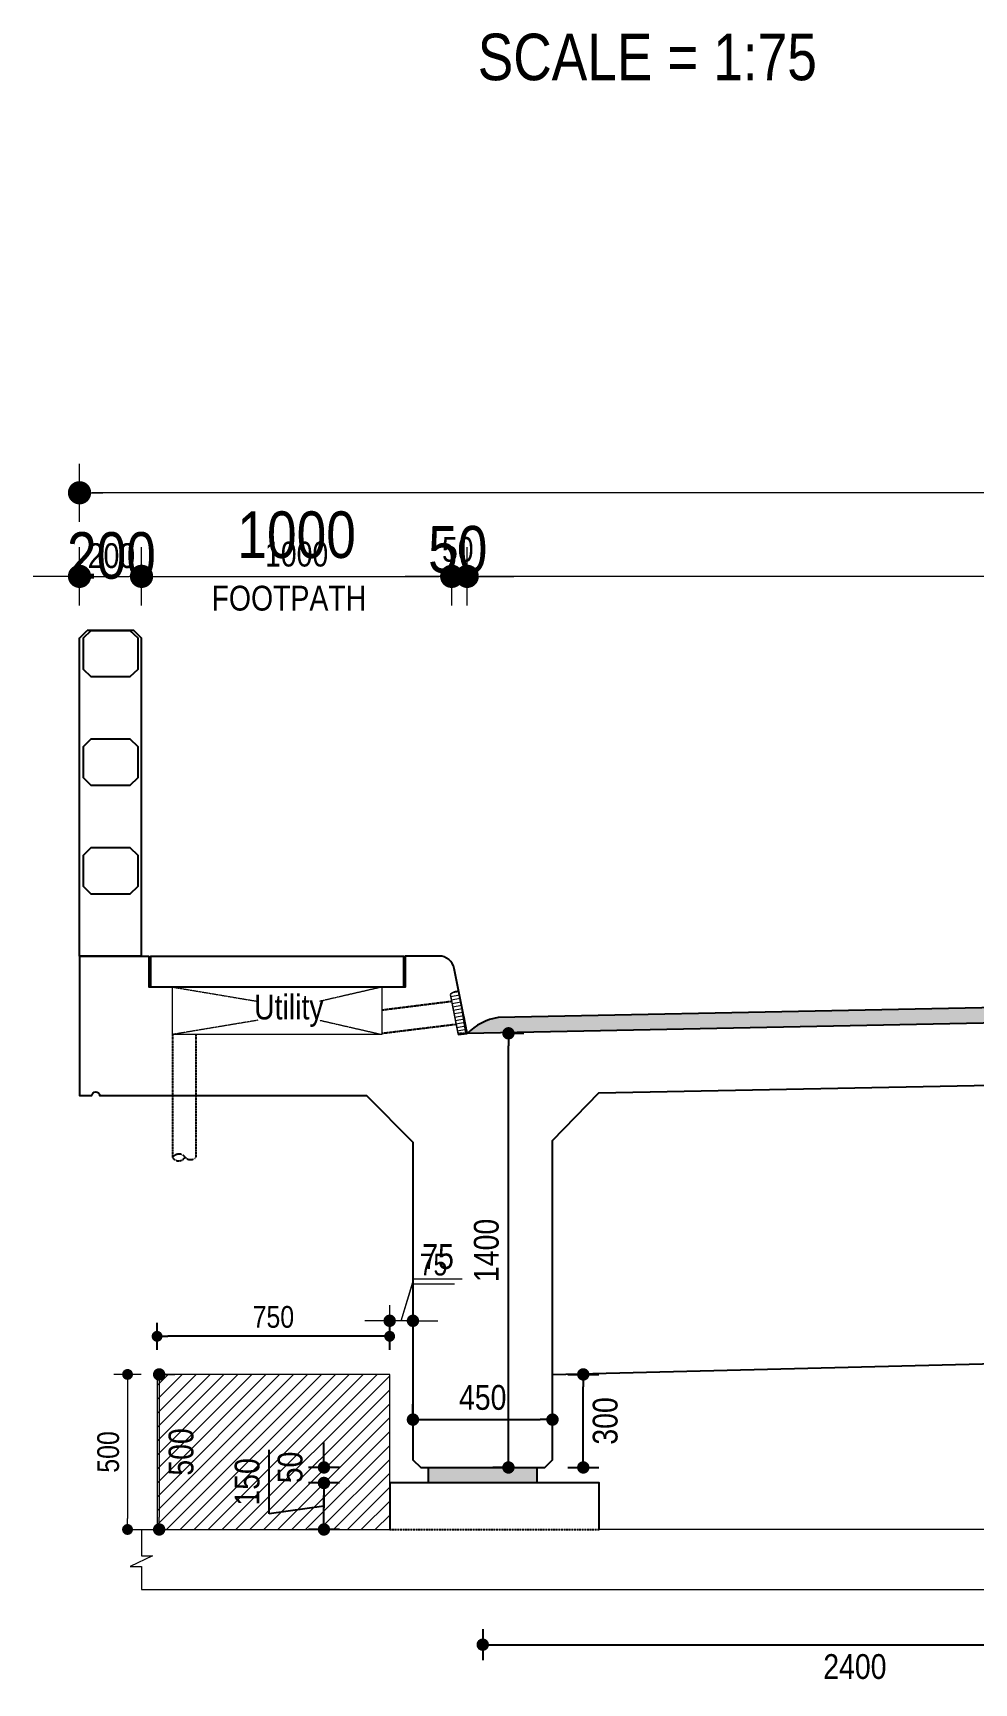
# Model space of a CAD drawing. Header units: millimetres. Extents: x 95937 to 362296, y -118999 to 39765.
# Drawn here: x 96503 to 99537, y 22440 to 27761 of the extents above; entities that cross this region are included whole.
import ezdxf
from ezdxf.enums import TextEntityAlignment as Align

# ---------------------------------------------------------------- set-up
doc = ezdxf.new("R2010")
doc.units = ezdxf.units.MM
doc.header["$LTSCALE"] = 0.2
doc.header["$PDMODE"] = 2
doc.linetypes.add('DASHED2', pattern=[0.375, 0.25, -0.125])
doc.linetypes.add('HIDDEN', pattern=[9.525, 6.35, -3.175])
for name, color, linetype in [('Bearing  peat', 241, 'Continuous'), ('con_out1', 2, 'Continuous'), ('Deck Slab', 200, 'Continuous'), ('Girder Line', 200, 'Continuous'), ('Hatching', 35, 'Continuous'), ('Pipe_Hidde', 8, 'DASHED2'), ('Ralling', 6, 'Continuous')]:
    doc.layers.add(name, color=color, linetype=linetype)
for name, color, linetype, lineweight in [('Concrete', 4, 'Continuous', 20), ('DIMS', 150, 'Continuous', 9), ('DIMS @ 35', 150, 'Continuous', 9), ('DIMS @ 40', 150, 'Continuous', 9), ('DIMS @ 75', 150, 'Continuous', 9), ('duct', 151, 'Continuous', 13), ('hatch', 35, 'Continuous', 0), ('Section Marks', 7, 'Continuous', 15), ('Structue', 7, 'Continuous', 25), ('Text_Normal @ 40', 7, 'Continuous', 25)]:
    doc.layers.add(name, color=color, linetype=linetype, lineweight=lineweight)
doc.layers.add('Defpoints @ 75', color=7, linetype='Continuous', plot=False)
doc.styles.add('SWIS_R_N', font='swissc.ttf', dxfattribs={"height": 2})
doc.dimstyles.new('Dot_Anno', dxfattribs={"dimtxt": 2, "dimasz": 1, "dimexe": 1.25, "dimexo": 0.75, "dimgap": 0.75, "dimtad": 2, "dimdec": 0, "dimzin": 0, "dimdsep": 46, "dimtxsty": 'SWIS_R_N', "dimblk": 'DOT', "dimcen": 0.5, "dimadec": 0, "dimazin": 0, "dimtfac": 1, "dimtdec": 0, "dimtofl": 0, "dimtmove": 0, "dimatfit": 3, "dimfxl": 1.25, "dimfxlon": 1, "dimtolj": 1, "dimtzin": 0, "dimarcsym": 0})

# ---------------------------------------------------------------- blocks, each defined once
blk = doc.blocks.new('_Dot')
at = {"color": 0, "linetype": 'ByBlock', "lineweight": -2}
blk.add_line((-0.5, 0), (-1, 0), dxfattribs=at)
at = {"color": 0, "linetype": 'ByBlock', "const_width": 0.5}
blk.add_lwpolyline([(-0.25, 0, 1), (0.25, 0, 1)], format="xyb", close=True, dxfattribs=at)
blk = doc.blocks.new('*D436')
at = {"layer": 'Defpoints', "color": 0, "ltscale": 20, "transparency": 16777216}
for p in [(97902.6, 26008.7), (97902.6, 24534.3), (105202.6, 24534.3)]:
    blk.add_point(p, dxfattribs=at)
at = {"layer": 'DIMS', "color": 0, "lineweight": -2, "ltscale": 20, "transparency": 16777216}
for p, q in [((97902.6, 25958.7), (97902.6, 26058.7)), ((105202.6, 25958.7), (105202.6, 26058.7)), ((105162.6, 26008.7), (97942.6, 26008.7))]:
    blk.add_line(p, q, dxfattribs=at)
at = {"layer": 'DIMS', "color": 0, "lineweight": -2, "ltscale": 20, "transparency": 16777216, "xscale": 40, "yscale": 40, "zscale": 40, "rotation": 180}
blk.add_blockref('_Dot', (97902.6, 26008.7), dxfattribs=at)
at = {"layer": 'DIMS', "color": 0, "lineweight": -2, "ltscale": 20, "transparency": 16777216, "xscale": 40, "yscale": 40, "zscale": 40}
blk.add_blockref('_Dot', (105202.6, 26008.7), dxfattribs=at)
at = {"layer": 'DIMS', "color": 0, "ltscale": 20, "transparency": 16777216, "insert": (101552.6, 26079.7), "char_height": 80, "attachment_point": 5, "style": 'SWIS_R_N'}
blk.add_mtext('\\A1;7300', dxfattribs=at)
blk = doc.blocks.new('*D437')
at = {"layer": 'Defpoints', "color": 0, "ltscale": 20, "transparency": 16777216}
for p in [(97902.6, 26008.7), (97902.6, 24534.3), (105202.6, 24534.3)]:
    blk.add_point(p, dxfattribs=at)
at = {"layer": 'DIMS', "color": 0, "lineweight": -2, "ltscale": 20, "transparency": 16777216}
for p, q in [((97902.6, 25915), (97902.6, 26102.5)), ((105202.6, 25915), (105202.6, 26102.5)), ((105127.6, 26008.7), (97977.6, 26008.7))]:
    blk.add_line(p, q, dxfattribs=at)
at = {"layer": 'DIMS', "color": 0, "lineweight": -2, "ltscale": 20, "transparency": 16777216, "xscale": 75, "yscale": 75, "zscale": 75, "rotation": 180}
blk.add_blockref('_Dot', (97902.6, 26008.7), dxfattribs=at)
at = {"layer": 'DIMS', "color": 0, "lineweight": -2, "ltscale": 20, "transparency": 16777216, "xscale": 75, "yscale": 75, "zscale": 75}
blk.add_blockref('_Dot', (105202.6, 26008.7), dxfattribs=at)
at = {"layer": 'DIMS', "color": 0, "ltscale": 20, "transparency": 16777216, "insert": (101552.6, 26141.9), "char_height": 150, "attachment_point": 5, "style": 'SWIS_R_N'}
blk.add_mtext('\\A1;7300', dxfattribs=at)
blk = doc.blocks.new('grating')
at = {"layer": 'con_out1', "lineweight": 20}
h = blk.add_hatch(dxfattribs=at)
h.set_pattern_fill('ANSI31', color=256, scale=90, angle=320.4884)
h.set_pattern_definition([(5.48843, (35188.985, 8598.234), (-1.0760037, 11.1984247), [])])
h.paths.add_polyline_path([(-42.5, 131.4, -0.179836), (-14.8, 138.8), (-11.8, 110.9), (-8.3, 76.9), (-36.9, 77.1)])
h.paths.add_polyline_path([(-36.9, 77.1), (-8.3, 76.9), (-0.7, 1.8), (-29.3, 2.1)])
at = {"layer": 'con_out1'}
blk.add_line((-29.1, -0.1), (0, 0), dxfattribs=at)
at = {"layer": 'con_out1', "const_width": 5}
blk.add_lwpolyline([(-42.5, 131.4, -0.180591), (-14.6, 138.8)], format="xyb", dxfattribs=at)
for points in [[(-42.5, 131.4), (-29.1, -0.1)], [(-15.5, 138.8), (0, 0)]]:
    blk.add_lwpolyline(points, dxfattribs=at)
at = {"layer": 'Deck Slab', "linetype": 'HIDDEN'}
for p in [(-6.8, 54.4), (-6.1, 54.7)]:
    blk.add_line(p, (-1.2, 4.5), dxfattribs=at)
at = {"layer": 'Structue', "linetype": 'HIDDEN', "ltscale": 0.15}
blk.add_line((-2.9, -0.2), (-8.3, 74.6), dxfattribs=at)
blk = doc.blocks.new('*D439')
at = {"layer": 'Defpoints', "color": 0, "ltscale": 20, "transparency": 16777216}
for p in [(96852.6, 26008.7), (96652.6, 25828), (96852.6, 25823)]:
    blk.add_point(p, dxfattribs=at)
at = {"layer": 'DIMS', "color": 0, "lineweight": -2, "ltscale": 20, "transparency": 16777216}
for p, q in [((96652.6, 25958.7), (96652.6, 26058.7)), ((96852.6, 25958.7), (96852.6, 26058.7)), ((96692.6, 26008.7), (96812.6, 26008.7))]:
    blk.add_line(p, q, dxfattribs=at)
at = {"layer": 'DIMS', "color": 0, "lineweight": -2, "ltscale": 20, "transparency": 16777216, "xscale": 40, "yscale": 40, "zscale": 40, "rotation": 180}
blk.add_blockref('_Dot', (96652.6, 26008.7), dxfattribs=at)
at = {"layer": 'DIMS', "color": 0, "lineweight": -2, "ltscale": 20, "transparency": 16777216, "xscale": 40, "yscale": 40, "zscale": 40}
blk.add_blockref('_Dot', (96852.6, 26008.7), dxfattribs=at)
at = {"layer": 'DIMS', "color": 0, "ltscale": 20, "transparency": 16777216, "insert": (96755.5, 26075), "char_height": 80, "attachment_point": 5, "style": 'SWIS_R_N'}
blk.add_mtext('\\A1;200', dxfattribs=at)
blk = doc.blocks.new('*D440')
at = {"layer": 'Defpoints', "color": 0, "ltscale": 20, "transparency": 16777216}
for p in [(96852.6, 26008.7), (96652.6, 25828), (96852.6, 25823)]:
    blk.add_point(p, dxfattribs=at)
at = {"layer": 'DIMS', "color": 0, "lineweight": -2, "ltscale": 20, "transparency": 16777216}
for p, q in [((96652.6, 25915), (96652.6, 26102.5)), ((96852.6, 25915), (96852.6, 26102.5)), ((96577.6, 26008.7), (96502.6, 26008.7)), ((96927.6, 26008.7), (97002.6, 26008.7))]:
    blk.add_line(p, q, dxfattribs=at)
at = {"layer": 'DIMS', "color": 0, "lineweight": -2, "ltscale": 20, "transparency": 16777216, "xscale": 75, "yscale": 75, "zscale": 75}
blk.add_blockref('_Dot', (96652.6, 26008.7), dxfattribs=at)
at = {"layer": 'DIMS', "color": 0, "lineweight": -2, "ltscale": 20, "transparency": 16777216, "xscale": 75, "yscale": 75, "zscale": 75, "rotation": 180}
blk.add_blockref('_Dot', (96852.6, 26008.7), dxfattribs=at)
at = {"layer": 'DIMS', "color": 0, "ltscale": 20, "transparency": 16777216, "insert": (96755.5, 26075), "char_height": 150, "attachment_point": 5, "style": 'SWIS_R_N'}
blk.add_mtext('\\A1;200', dxfattribs=at)
blk = doc.blocks.new('*D442')
at = {"layer": 'Defpoints', "color": 0, "ltscale": 20, "transparency": 16777216}
for p in [(97902.6, 26008.7), (97852.6, 24802.3), (97902.6, 24534.3)]:
    blk.add_point(p, dxfattribs=at)
at = {"layer": 'DIMS', "color": 0, "lineweight": -2, "ltscale": 20, "transparency": 16777216}
for p, q in [((97852.6, 25958.7), (97852.6, 26058.7)), ((97902.6, 25958.7), (97902.6, 26058.7)), ((97812.6, 26008.7), (97772.6, 26008.7)), ((97942.6, 26008.7), (97982.6, 26008.7))]:
    blk.add_line(p, q, dxfattribs=at)
at = {"layer": 'DIMS', "color": 0, "lineweight": -2, "ltscale": 20, "transparency": 16777216, "xscale": 40, "yscale": 40, "zscale": 40}
blk.add_blockref('_Dot', (97852.6, 26008.7), dxfattribs=at)
at = {"layer": 'DIMS', "color": 0, "lineweight": -2, "ltscale": 20, "transparency": 16777216, "xscale": 40, "yscale": 40, "zscale": 40, "rotation": 180}
blk.add_blockref('_Dot', (97902.6, 26008.7), dxfattribs=at)
at = {"layer": 'DIMS', "color": 0, "ltscale": 20, "transparency": 16777216, "insert": (97872.2, 26095.1), "char_height": 80, "attachment_point": 5, "style": 'SWIS_R_N'}
blk.add_mtext('\\A1;50', dxfattribs=at)
blk = doc.blocks.new('*D443')
at = {"layer": 'Defpoints', "color": 0, "ltscale": 20, "transparency": 16777216}
for p in [(97902.6, 26008.7), (97852.6, 24802.3), (97902.6, 24534.3)]:
    blk.add_point(p, dxfattribs=at)
at = {"layer": 'DIMS', "color": 0, "lineweight": -2, "ltscale": 20, "transparency": 16777216}
for p, q in [((97852.6, 25915), (97852.6, 26102.5)), ((97902.6, 25915), (97902.6, 26102.5)), ((97777.6, 26008.7), (97702.6, 26008.7)), ((97977.6, 26008.7), (98052.6, 26008.7))]:
    blk.add_line(p, q, dxfattribs=at)
at = {"layer": 'DIMS', "color": 0, "lineweight": -2, "ltscale": 20, "transparency": 16777216, "xscale": 75, "yscale": 75, "zscale": 75}
blk.add_blockref('_Dot', (97852.6, 26008.7), dxfattribs=at)
at = {"layer": 'DIMS', "color": 0, "lineweight": -2, "ltscale": 20, "transparency": 16777216, "xscale": 75, "yscale": 75, "zscale": 75, "rotation": 180}
blk.add_blockref('_Dot', (97902.6, 26008.7), dxfattribs=at)
at = {"layer": 'DIMS', "color": 0, "ltscale": 20, "transparency": 16777216, "insert": (97872.2, 26095.1), "char_height": 150, "attachment_point": 5, "style": 'SWIS_R_N'}
blk.add_mtext('\\A1;50', dxfattribs=at)
blk = doc.blocks.new('*D445')
at = {"layer": 'Defpoints', "color": 0, "ltscale": 20, "transparency": 16777216}
for p in [(97852.6, 26008.7), (96852.6, 25823), (97852.6, 24802.3)]:
    blk.add_point(p, dxfattribs=at)
at = {"layer": 'DIMS', "color": 0, "lineweight": -2, "ltscale": 20, "transparency": 16777216}
for p, q in [((96852.6, 25958.7), (96852.6, 26058.7)), ((97852.6, 25958.7), (97852.6, 26058.7)), ((96892.6, 26008.7), (97812.6, 26008.7))]:
    blk.add_line(p, q, dxfattribs=at)
at = {"layer": 'DIMS', "color": 0, "lineweight": -2, "ltscale": 20, "transparency": 16777216, "xscale": 40, "yscale": 40, "zscale": 40, "rotation": 180}
blk.add_blockref('_Dot', (96852.6, 26008.7), dxfattribs=at)
at = {"layer": 'DIMS', "color": 0, "lineweight": -2, "ltscale": 20, "transparency": 16777216, "xscale": 40, "yscale": 40, "zscale": 40}
blk.add_blockref('_Dot', (97852.6, 26008.7), dxfattribs=at)
at = {"layer": 'DIMS', "color": 0, "ltscale": 20, "transparency": 16777216, "insert": (97352.6, 26079.8), "char_height": 80, "attachment_point": 5, "style": 'SWIS_R_N'}
blk.add_mtext('\\A1;1000', dxfattribs=at)
blk = doc.blocks.new('*D446')
at = {"layer": 'Defpoints', "color": 0, "ltscale": 20, "transparency": 16777216}
for p in [(97852.6, 26008.7), (96852.6, 25823), (97852.6, 24802.3)]:
    blk.add_point(p, dxfattribs=at)
at = {"layer": 'DIMS', "color": 0, "lineweight": -2, "ltscale": 20, "transparency": 16777216}
for p, q in [((96852.6, 25915), (96852.6, 26102.5)), ((97852.6, 25915), (97852.6, 26102.5)), ((96927.6, 26008.7), (97777.6, 26008.7))]:
    blk.add_line(p, q, dxfattribs=at)
at = {"layer": 'DIMS', "color": 0, "lineweight": -2, "ltscale": 20, "transparency": 16777216, "xscale": 75, "yscale": 75, "zscale": 75, "rotation": 180}
blk.add_blockref('_Dot', (96852.6, 26008.7), dxfattribs=at)
at = {"layer": 'DIMS', "color": 0, "lineweight": -2, "ltscale": 20, "transparency": 16777216, "xscale": 75, "yscale": 75, "zscale": 75}
blk.add_blockref('_Dot', (97852.6, 26008.7), dxfattribs=at)
at = {"layer": 'DIMS', "color": 0, "ltscale": 20, "transparency": 16777216, "insert": (97352.6, 26142), "char_height": 150, "attachment_point": 5, "style": 'SWIS_R_N'}
blk.add_mtext('\\A1;1000', dxfattribs=at)
blk = doc.blocks.new('*D241')
at = {"layer": 'Defpoints', "color": 0, "ltscale": 20, "transparency": 16777216}
for p in [(97952.6, 23135.3), (100352.6, 23133.3), (100352.6, 22563.9)]:
    blk.add_point(p, dxfattribs=at)
at = {"layer": 'DIMS', "color": 0, "lineweight": -2, "ltscale": 20, "transparency": 16777216}
for p, q in [((97952.6, 22613.9), (97952.6, 22513.9)), ((100352.6, 22613.9), (100352.6, 22513.9)), ((97992.6, 22563.9), (100312.6, 22563.9))]:
    blk.add_line(p, q, dxfattribs=at)
at = {"layer": 'DIMS', "color": 0, "lineweight": -2, "ltscale": 20, "transparency": 16777216, "xscale": 40, "yscale": 40, "zscale": 40, "rotation": 180}
blk.add_blockref('_Dot', (97952.6, 22563.9), dxfattribs=at)
at = {"layer": 'DIMS', "color": 0, "lineweight": -2, "ltscale": 20, "transparency": 16777216, "xscale": 40, "yscale": 40, "zscale": 40}
blk.add_blockref('_Dot', (100352.6, 22563.9), dxfattribs=at)
at = {"layer": 'DIMS', "color": 0, "ltscale": 20, "transparency": 16777216, "insert": (99152.6, 22492.8), "char_height": 80, "attachment_point": 5, "style": 'SWIS_R_N'}
blk.add_mtext('\\A1;2400', dxfattribs=at)
blk = doc.blocks.new('*D244')
at = {"layer": 'Defpoints', "color": 0, "ltscale": 20, "transparency": 16777216}
for p in [(97440.7, 23085.3), (97652.6, 23085.3), (97652.6, 22935.3)]:
    blk.add_point(p, dxfattribs=at)
at = {"layer": 'DIMS', "color": 0, "lineweight": -2, "ltscale": 20, "transparency": 16777216}
for p, q in [((97264.5, 22985.7), (97264.5, 23191.8)), ((97490.7, 23085.3), (97390.7, 23085.3)), ((97440.7, 22975.3), (97440.7, 23045.3)), ((97440.7, 23010.3), (97264.5, 22985.7)), ((97490.7, 22935.3), (97390.7, 22935.3))]:
    blk.add_line(p, q, dxfattribs=at)
at = {"layer": 'DIMS', "color": 0, "lineweight": -2, "ltscale": 20, "transparency": 16777216, "xscale": 40, "yscale": 40, "zscale": 40}
for p, rotation in [((97440.7, 23085.3), 90), ((97440.7, 22935.3), 270)]:
    blk.add_blockref('_Dot', p, dxfattribs=dict(at, rotation=rotation))
at = {"layer": 'DIMS', "color": 0, "ltscale": 20, "transparency": 16777216, "insert": (97193.4, 23088.8), "char_height": 80, "attachment_point": 5, "rotation": 90, "style": 'SWIS_R_N'}
blk.add_mtext('\\A1;150', dxfattribs=at)
blk = doc.blocks.new('*D256')
at = {"layer": 'Defpoints', "color": 0, "ltscale": 20, "transparency": 16777216}
for p in [(97440.7, 23135.3), (97752.6, 23135.3), (97652.6, 23085.3)]:
    blk.add_point(p, dxfattribs=at)
at = {"layer": 'DIMS', "color": 0, "lineweight": -2, "ltscale": 20, "transparency": 16777216}
for p, q in [((97440.7, 23175.3), (97440.7, 23215.3)), ((97490.7, 23135.3), (97390.7, 23135.3)), ((97490.7, 23085.3), (97390.7, 23085.3)), ((97440.7, 23045.3), (97440.7, 23005.3))]:
    blk.add_line(p, q, dxfattribs=at)
at = {"layer": 'DIMS', "color": 0, "lineweight": -2, "ltscale": 20, "transparency": 16777216, "xscale": 40, "yscale": 40, "zscale": 40}
for p, rotation in [((97440.7, 23135.3), 270), ((97440.7, 23085.3), 90)]:
    blk.add_blockref('_Dot', p, dxfattribs=dict(at, rotation=rotation))
at = {"layer": 'DIMS', "color": 0, "ltscale": 20, "transparency": 16777216, "insert": (97332.1, 23135.3), "char_height": 80, "attachment_point": 5, "rotation": 90, "style": 'SWIS_R_N'}
blk.add_mtext('\\A1;50', dxfattribs=at)
blk = doc.blocks.new('*D160')
at = {"layer": 'Defpoints', "color": 0, "ltscale": 20, "transparency": 16777216}
for p in [(98035.6, 24535.2), (98035.6, 24535.2), (98037.6, 23135.3)]:
    blk.add_point(p, dxfattribs=at)
at = {"layer": 'DIMS', "color": 0, "lineweight": -2, "ltscale": 20, "transparency": 16777216}
for p, q in [((98035.6, 24535.2), (98085.6, 24535.2)), ((98035.6, 23175.3), (98035.6, 24495.2)), ((98035.6, 23135.3), (97985.6, 23135.3))]:
    blk.add_line(p, q, dxfattribs=at)
at = {"layer": 'DIMS', "color": 0, "lineweight": -2, "ltscale": 20, "transparency": 16777216, "xscale": 40, "yscale": 40, "zscale": 40}
for p, rotation in [((98035.6, 24535.2), 90), ((98035.6, 23135.3), 270)]:
    blk.add_blockref('_Dot', p, dxfattribs=dict(at, rotation=rotation))
at = {"layer": 'DIMS', "color": 0, "ltscale": 20, "transparency": 16777216, "insert": (97964.6, 23835.2), "char_height": 80, "attachment_point": 5, "rotation": 90, "style": 'SWIS_R_N'}
blk.add_mtext('\\A1;1400', dxfattribs=at)
blk = doc.blocks.new('*D161')
at = {"layer": 'Defpoints', "color": 0, "ltscale": 20, "transparency": 16777216}
for p in [(97727.6, 23275.7), (98177.6, 23289.6), (98177.6, 23275.7)]:
    blk.add_point(p, dxfattribs=at)
at = {"layer": 'DIMS', "color": 0, "lineweight": -2, "ltscale": 20, "transparency": 16777216}
for p, q in [((97727.6, 23289.6), (97727.6, 23339.6)), ((98177.6, 23289.6), (98177.6, 23339.6)), ((97767.6, 23289.6), (98137.6, 23289.6))]:
    blk.add_line(p, q, dxfattribs=at)
at = {"layer": 'DIMS', "color": 0, "lineweight": -2, "ltscale": 20, "transparency": 16777216, "xscale": 40, "yscale": 40, "zscale": 40, "rotation": 180}
blk.add_blockref('_Dot', (97727.6, 23289.6), dxfattribs=at)
at = {"layer": 'DIMS', "color": 0, "lineweight": -2, "ltscale": 20, "transparency": 16777216, "xscale": 40, "yscale": 40, "zscale": 40}
blk.add_blockref('_Dot', (98177.6, 23289.6), dxfattribs=at)
at = {"layer": 'DIMS', "color": 0, "ltscale": 20, "transparency": 16777216, "insert": (97952.6, 23360.6), "char_height": 80, "attachment_point": 5, "style": 'SWIS_R_N'}
blk.add_mtext('\\A1;450', dxfattribs=at)
blk = doc.blocks.new('*D168')
at = {"layer": 'Defpoints', "color": 0, "ltscale": 20, "transparency": 16777216}
for p in [(98177.6, 23435.3), (98276.8, 23435.3), (98152.6, 23135.3)]:
    blk.add_point(p, dxfattribs=at)
at = {"layer": 'DIMS', "color": 0, "lineweight": -2, "ltscale": 20, "transparency": 16777216}
for p, q in [((98226.8, 23435.3), (98326.8, 23435.3)), ((98276.8, 23175.3), (98276.8, 23395.3)), ((98226.8, 23135.3), (98326.8, 23135.3))]:
    blk.add_line(p, q, dxfattribs=at)
at = {"layer": 'DIMS', "color": 0, "lineweight": -2, "ltscale": 20, "transparency": 16777216, "xscale": 40, "yscale": 40, "zscale": 40}
for p, rotation in [((98276.8, 23435.3), 90), ((98276.8, 23135.3), 270)]:
    blk.add_blockref('_Dot', p, dxfattribs=dict(at, rotation=rotation))
at = {"layer": 'DIMS', "color": 0, "ltscale": 20, "transparency": 16777216, "insert": (98347.9, 23285.3), "char_height": 80, "attachment_point": 5, "rotation": 90, "style": 'SWIS_R_N'}
blk.add_mtext('\\A1;300', dxfattribs=at)
blk = doc.blocks.new('*D451')
at = {"layer": 'Defpoints', "color": 0, "ltscale": 20, "transparency": 16777216}
for p in [(97652.6, 23608.2), (97652.6, 23067.5), (97727.6, 23067.5)]:
    blk.add_point(p, dxfattribs=at)
at = {"layer": 'DIMS', "color": 0, "lineweight": -2, "ltscale": 20, "transparency": 16777216}
for p, q in [((97690.1, 23608.2), (97725.7, 23727)), ((97725.7, 23727), (97861.8, 23727)), ((97652.6, 23564.4), (97652.6, 23651.9)), ((97727.6, 23564.4), (97727.6, 23651.9)), ((97617.6, 23608.2), (97582.6, 23608.2)), ((97727.6, 23608.2), (97652.6, 23608.2)), ((97762.6, 23608.2), (97797.6, 23608.2))]:
    blk.add_line(p, q, dxfattribs=at)
at = {"layer": 'DIMS', "color": 0, "lineweight": -2, "ltscale": 20, "transparency": 16777216, "xscale": 35, "yscale": 35, "zscale": 35}
blk.add_blockref('_Dot', (97652.6, 23608.2), dxfattribs=at)
at = {"layer": 'DIMS', "color": 0, "lineweight": -2, "ltscale": 20, "transparency": 16777216, "xscale": 35, "yscale": 35, "zscale": 35, "rotation": 180}
blk.add_blockref('_Dot', (97727.6, 23608.2), dxfattribs=at)
at = {"layer": 'DIMS', "color": 0, "ltscale": 20, "transparency": 16777216, "insert": (97793.8, 23789), "char_height": 70, "attachment_point": 5, "style": 'SWIS_R_N'}
blk.add_mtext('\\A1;75', dxfattribs=at)
blk = doc.blocks.new('*D452')
at = {"layer": 'Defpoints', "color": 0, "ltscale": 20, "transparency": 16777216}
for p in [(97652.6, 23608.2), (97652.6, 23067.5), (97727.6, 23067.5)]:
    blk.add_point(p, dxfattribs=at)
at = {"layer": 'DIMS', "color": 0, "lineweight": -2, "ltscale": 20, "transparency": 16777216}
for p, q in [((97690.1, 23608.2), (97730.8, 23744)), ((97730.8, 23744), (97886.4, 23744)), ((97652.6, 23558.2), (97652.6, 23658.2)), ((97727.6, 23558.2), (97727.6, 23658.2)), ((97612.6, 23608.2), (97572.6, 23608.2)), ((97727.6, 23608.2), (97652.6, 23608.2)), ((97767.6, 23608.2), (97807.6, 23608.2))]:
    blk.add_line(p, q, dxfattribs=at)
at = {"layer": 'DIMS', "color": 0, "lineweight": -2, "ltscale": 20, "transparency": 16777216, "xscale": 40, "yscale": 40, "zscale": 40}
blk.add_blockref('_Dot', (97652.6, 23608.2), dxfattribs=at)
at = {"layer": 'DIMS', "color": 0, "lineweight": -2, "ltscale": 20, "transparency": 16777216, "xscale": 40, "yscale": 40, "zscale": 40, "rotation": 180}
blk.add_blockref('_Dot', (97727.6, 23608.2), dxfattribs=at)
at = {"layer": 'DIMS', "color": 0, "ltscale": 20, "transparency": 16777216, "insert": (97808.6, 23814.8), "char_height": 80, "attachment_point": 5, "style": 'SWIS_R_N'}
blk.add_mtext('\\A1;75', dxfattribs=at)
blk = doc.blocks.new('*D454')
at = {"layer": 'Defpoints', "color": 0, "ltscale": 20, "transparency": 16777216}
for p in [(96902.6, 23435.3), (96777.6, 22935.3), (96807.4, 22935.3)]:
    blk.add_point(p, dxfattribs=at)
at = {"layer": 'DIMS', "color": 0, "lineweight": -2, "ltscale": 20, "transparency": 16777216}
for p, q in [((96851.2, 23435.3), (96763.7, 23435.3)), ((96807.4, 23400.3), (96807.4, 22970.3)), ((96803.8, 22935.3), (96851.2, 22935.3))]:
    blk.add_line(p, q, dxfattribs=at)
at = {"layer": 'DIMS', "color": 0, "lineweight": -2, "ltscale": 20, "transparency": 16777216, "xscale": 35, "yscale": 35, "zscale": 35}
for p, rotation in [((96807.4, 23435.3), 90), ((96807.4, 22935.3), 270)]:
    blk.add_blockref('_Dot', p, dxfattribs=dict(at, rotation=rotation))
at = {"layer": 'DIMS', "color": 0, "ltscale": 20, "transparency": 16777216, "insert": (96745.3, 23185.3), "char_height": 70, "attachment_point": 5, "rotation": 90, "style": 'SWIS_R_N'}
blk.add_mtext('\\A1;500', dxfattribs=at)
blk = doc.blocks.new('*D455')
at = {"layer": 'Defpoints', "color": 0, "ltscale": 20, "transparency": 16777216}
for p in [(96902.6, 23435.3), (96777.6, 22935.3), (96909.4, 22935.3)]:
    blk.add_point(p, dxfattribs=at)
at = {"layer": 'DIMS', "color": 0, "lineweight": -2, "ltscale": 20, "transparency": 16777216}
for p, q in [((96909.4, 23435.3), (96959.4, 23435.3)), ((96909.4, 23395.3), (96909.4, 22975.3)), ((96859.4, 22935.3), (96959.4, 22935.3))]:
    blk.add_line(p, q, dxfattribs=at)
at = {"layer": 'DIMS', "color": 0, "lineweight": -2, "ltscale": 20, "transparency": 16777216, "xscale": 40, "yscale": 40, "zscale": 40}
for p, rotation in [((96909.4, 23435.3), 90), ((96909.4, 22935.3), 270)]:
    blk.add_blockref('_Dot', p, dxfattribs=dict(at, rotation=rotation))
at = {"layer": 'DIMS', "color": 0, "ltscale": 20, "transparency": 16777216, "insert": (96980.4, 23185.3), "char_height": 80, "attachment_point": 5, "rotation": 90, "style": 'SWIS_R_N'}
blk.add_mtext('\\A1;500', dxfattribs=at)
blk = doc.blocks.new('*D247')
at = {"layer": 'Defpoints', "color": 0, "ltscale": 20, "transparency": 16777216}
for p in [(96902.6, 23558.2), (96902.6, 23435.3), (97652.6, 23067.5)]:
    blk.add_point(p, dxfattribs=at)
at = {"layer": 'DIMS', "color": 0, "lineweight": -2, "ltscale": 20, "transparency": 16777216}
for p, q in [((96902.6, 23514.4), (96902.6, 23601.9)), ((97652.6, 23514.4), (97652.6, 23601.9)), ((97617.6, 23558.2), (96937.6, 23558.2))]:
    blk.add_line(p, q, dxfattribs=at)
at = {"layer": 'DIMS', "color": 0, "lineweight": -2, "ltscale": 20, "transparency": 16777216, "xscale": 35, "yscale": 35, "zscale": 35, "rotation": 180}
blk.add_blockref('_Dot', (96902.6, 23558.2), dxfattribs=at)
at = {"layer": 'DIMS', "color": 0, "lineweight": -2, "ltscale": 20, "transparency": 16777216, "xscale": 35, "yscale": 35, "zscale": 35}
blk.add_blockref('_Dot', (97652.6, 23558.2), dxfattribs=at)
at = {"layer": 'DIMS', "color": 0, "ltscale": 20, "transparency": 16777216, "insert": (97277.6, 23620.3), "char_height": 70, "attachment_point": 5, "style": 'SWIS_R_N'}
blk.add_mtext('\\A1;750', dxfattribs=at)
blk = doc.blocks.new('*D463')
at = {"layer": 'Defpoints', "color": 0, "ltscale": 20, "transparency": 16777216}
for p in [(96652.6, 26278.2), (106452.6, 24940.1), (96652.6, 24803.7)]:
    blk.add_point(p, dxfattribs=at)
at = {"layer": 'DIMS', "color": 0, "lineweight": -2, "ltscale": 20, "transparency": 16777216}
for p, q in [((96652.6, 26228.2), (96652.6, 26328.2)), ((106452.6, 26228.2), (106452.6, 26328.2)), ((106412.6, 26278.2), (96692.6, 26278.2))]:
    blk.add_line(p, q, dxfattribs=at)
at = {"layer": 'DIMS', "color": 0, "lineweight": -2, "ltscale": 20, "transparency": 16777216, "xscale": 40, "yscale": 40, "zscale": 40, "rotation": 180}
blk.add_blockref('_Dot', (96652.6, 26278.2), dxfattribs=at)
at = {"layer": 'DIMS', "color": 0, "lineweight": -2, "ltscale": 20, "transparency": 16777216, "xscale": 40, "yscale": 40, "zscale": 40}
blk.add_blockref('_Dot', (106452.6, 26278.2), dxfattribs=at)
at = {"layer": 'DIMS', "color": 0, "ltscale": 20, "transparency": 16777216, "insert": (101552.6, 26350.1), "char_height": 80, "attachment_point": 5, "style": 'SWIS_R_N'}
blk.add_mtext('\\A1;TOTAL WIDTH = 9800', dxfattribs=at)
blk = doc.blocks.new('*D464')
at = {"layer": 'Defpoints', "color": 0, "ltscale": 20, "transparency": 16777216}
for p in [(96652.6, 26278.2), (106452.6, 24940.1), (96652.6, 24803.7)]:
    blk.add_point(p, dxfattribs=at)
at = {"layer": 'DIMS', "color": 0, "lineweight": -2, "ltscale": 20, "transparency": 16777216}
for p, q in [((96652.6, 26184.4), (96652.6, 26371.9)), ((106452.6, 26184.4), (106452.6, 26371.9)), ((106377.6, 26278.2), (96727.6, 26278.2))]:
    blk.add_line(p, q, dxfattribs=at)
at = {"layer": 'DIMS', "color": 0, "lineweight": -2, "ltscale": 20, "transparency": 16777216, "xscale": 75, "yscale": 75, "zscale": 75, "rotation": 180}
blk.add_blockref('_Dot', (96652.6, 26278.2), dxfattribs=at)
at = {"layer": 'DIMS', "color": 0, "lineweight": -2, "ltscale": 20, "transparency": 16777216, "xscale": 75, "yscale": 75, "zscale": 75}
blk.add_blockref('_Dot', (106452.6, 26278.2), dxfattribs=at)
at = {"layer": 'DIMS', "color": 0, "ltscale": 20, "transparency": 16777216, "insert": (101552.6, 26413), "char_height": 150, "attachment_point": 5, "style": 'SWIS_R_N'}
blk.add_mtext('\\A1;TOTAL WIDTH = 9800', dxfattribs=at)
blk = doc.blocks.new('*U492')
at = {"layer": 'DIMS @ 40', "ltscale": 20}
dim = blk.add_linear_dim(base=(97902.6, 26008.7), p1=(105202.6, 24534.3), p2=(97902.6, 24534.3), dimstyle='Dot_Anno', override={"dimscale": 40, "dimtix": 0, "dimtofl": 0, "dimtmove": 2, "dimatfit": 3}, dxfattribs=at)
dim.commit()
dim.dimension.update_dxf_attribs({"geometry": '*D436', "text_midpoint": (101552.6, 26079.7)})
at = {"layer": 'DIMS @ 75', "ltscale": 20}
dim = blk.add_linear_dim(base=(97902.6, 26008.7), p1=(105202.6, 24534.3), p2=(97902.6, 24534.3), dimstyle='Dot_Anno', override={"dimscale": 75, "dimtix": 0, "dimtofl": 0, "dimtmove": 2, "dimatfit": 3}, dxfattribs=at)
dim.commit()
dim.dimension.update_dxf_attribs({"geometry": '*D437', "text_midpoint": (101552.6, 26141.9)})
blk = doc.blocks.new('*U493')
at = {"layer": 'DIMS @ 40', "ltscale": 20}
dim = blk.add_linear_dim(base=(96852.6, 26008.7), p1=(96652.6, 25828), p2=(96852.6, 25823), dimstyle='Dot_Anno', override={"dimscale": 40, "dimtix": 0, "dimtofl": 0, "dimtmove": 2, "dimatfit": 3}, dxfattribs=at)
dim.commit()
dim.dimension.update_dxf_attribs({"geometry": '*D439', "text_midpoint": (96755.5, 26075), "dimtype": 128})
at = {"layer": 'DIMS @ 75', "ltscale": 20}
dim = blk.add_linear_dim(base=(96852.6, 26008.7), p1=(96652.6, 25828), p2=(96852.6, 25823), dimstyle='Dot_Anno', override={"dimscale": 75, "dimtix": 0, "dimtofl": 0, "dimtmove": 2, "dimatfit": 3}, dxfattribs=at)
dim.commit()
dim.dimension.update_dxf_attribs({"geometry": '*D440', "text_midpoint": (96755.5, 26075), "dimtype": 128})
blk = doc.blocks.new('*U494')
at = {"layer": 'DIMS @ 40', "ltscale": 20}
dim = blk.add_linear_dim(base=(97902.6, 26008.7), p1=(97852.6, 24802.3), p2=(97902.6, 24534.3), angle=180, dimstyle='Dot_Anno', override={"dimscale": 40, "dimtix": 0, "dimtofl": 0, "dimtmove": 2, "dimatfit": 3}, dxfattribs=at)
dim.commit()
dim.dimension.update_dxf_attribs({"geometry": '*D442', "text_midpoint": (97872.2, 26095.1), "dimtype": 128})
at = {"layer": 'DIMS @ 75', "ltscale": 20}
dim = blk.add_linear_dim(base=(97902.6, 26008.7), p1=(97852.6, 24802.3), p2=(97902.6, 24534.3), angle=180, dimstyle='Dot_Anno', override={"dimscale": 75, "dimtix": 0, "dimtofl": 0, "dimtmove": 2, "dimatfit": 3}, dxfattribs=at)
dim.commit()
dim.dimension.update_dxf_attribs({"geometry": '*D443', "text_midpoint": (97872.2, 26095.1), "dimtype": 128})
blk = doc.blocks.new('*U495')
at = {"layer": 'DIMS @ 40', "ltscale": 20}
dim = blk.add_linear_dim(base=(97852.6, 26008.7), p1=(96852.6, 25823), p2=(97852.6, 24802.3), dimstyle='Dot_Anno', override={"dimscale": 40, "dimtix": 0, "dimtofl": 0, "dimtmove": 0, "dimatfit": 3}, dxfattribs=at)
dim.commit()
dim.dimension.update_dxf_attribs({"geometry": '*D445', "text_midpoint": (97352.6, 26079.8)})
at = {"layer": 'DIMS @ 75', "ltscale": 20}
dim = blk.add_linear_dim(base=(97852.6, 26008.7), p1=(96852.6, 25823), p2=(97852.6, 24802.3), dimstyle='Dot_Anno', override={"dimscale": 75, "dimtix": 0, "dimtofl": 0, "dimtmove": 0, "dimatfit": 3}, dxfattribs=at)
dim.commit()
dim.dimension.update_dxf_attribs({"geometry": '*D446', "text_midpoint": (97352.6, 26142)})
blk = doc.blocks.new('*U497')
at = {"layer": 'DIMS @ 35', "ltscale": 20}
dim = blk.add_linear_dim(base=(97652.6, 23608.2), p1=(97727.6, 23067.5), p2=(97652.6, 23067.5), dimstyle='Dot_Anno', override={"dimscale": 35, "dimtix": 0, "dimtofl": 0, "dimtmove": 1, "dimatfit": 3}, dxfattribs=at)
dim.commit()
dim.dimension.update_dxf_attribs({"geometry": '*D451', "text_midpoint": (97752, 23789)})
at = {"layer": 'DIMS @ 40', "ltscale": 20}
dim = blk.add_linear_dim(base=(97652.6, 23608.2), p1=(97727.6, 23067.5), p2=(97652.6, 23067.5), dimstyle='Dot_Anno', override={"dimscale": 40, "dimtix": 0, "dimtofl": 0, "dimtmove": 1, "dimatfit": 3}, dxfattribs=at)
dim.commit()
dim.dimension.update_dxf_attribs({"geometry": '*D452', "text_midpoint": (97760.8, 23814.8)})
blk = doc.blocks.new('*U498')
at = {"layer": 'DIMS @ 35', "ltscale": 20}
dim = blk.add_linear_dim(base=(96807.4, 22935.3), p1=(96902.6, 23435.3), p2=(96777.6, 22935.3), angle=90, dimstyle='Dot_Anno', override={"dimscale": 35, "dimtix": 0, "dimtofl": 0, "dimtmove": 1, "dimatfit": 3}, dxfattribs=at)
dim.commit()
dim.dimension.update_dxf_attribs({"geometry": '*D454', "text_midpoint": (96745.3, 23185.3)})
at = {"layer": 'DIMS @ 40', "ltscale": 20}
dim = blk.add_linear_dim(base=(96909.4, 22935.3), p1=(96902.6, 23435.3), p2=(96777.6, 22935.3), angle=90, dimstyle='Dot_Anno', override={"dimscale": 40, "dimtix": 0, "dimtofl": 0, "dimtmove": 1, "dimatfit": 3}, dxfattribs=at)
dim.commit()
dim.dimension.update_dxf_attribs({"geometry": '*D455', "text_midpoint": (96980.4, 23185.3)})
blk = doc.blocks.new('*U501')
at = {"layer": 'DIMS @ 40', "ltscale": 20}
dim = blk.add_linear_dim(base=(96652.6, 26278.2), p1=(106452.6, 24940.1), p2=(96652.6, 24803.7), text='TOTAL WIDTH = <>', dimstyle='Dot_Anno', override={"dimscale": 40, "dimtix": 0, "dimtofl": 0, "dimtmove": 2, "dimatfit": 3}, dxfattribs=at)
dim.commit()
dim.dimension.update_dxf_attribs({"geometry": '*D463', "text_midpoint": (101552.6, 26350.1)})
at = {"layer": 'DIMS @ 75', "ltscale": 20}
dim = blk.add_linear_dim(base=(96652.6, 26278.2), p1=(106452.6, 24940.1), p2=(96652.6, 24803.7), text='TOTAL WIDTH = <>', dimstyle='Dot_Anno', override={"dimscale": 75, "dimtix": 0, "dimtofl": 0, "dimtmove": 2, "dimatfit": 3}, dxfattribs=at)
dim.commit()
dim.dimension.update_dxf_attribs({"geometry": '*D464', "text_midpoint": (101552.6, 26413)})

msp = doc.modelspace()

# ---------------------------------------------------------------- hatches: boundary and pattern name
at = {"layer": 'hatch'}
h = msp.add_hatch(dxfattribs=at)
h.set_pattern_fill('AR-CONC', color=256, scale=0.5, style=0)
h.set_pattern_definition([(50, (90965.605, 12602.08), (91.09233, -7.96954), [9.525, -104.775]), (355, (90965.6, 12602.08), (-17.6217, 95.5284), [7.62, -83.8203]), (100.45144, (90973.2, 12601.42), (73.47062, 87.55888), [8.095, -89.0451]), (46.1842, (90965.6, 12627.48), (135.5395, -21.02116), [14.2875, -157.1625]), (96.63556, (90976.9, 12625.73), (118.7021, 123.7131), [12.1425, -133.5678]), (351.18415, (90965.6, 12627.48), (118.7021, 123.7131), [11.43, -125.7299]), (21, (90978.305, 12621.13), (75.8072, -51.1326), [9.525, -104.775]), (326, (90978.3, 12621.13), (30.901, 92.094), [7.62, -83.82]), (71.45144, (90984.62, 12616.87), (106.7082, 40.9614), [8.095, -89.04497]), (37.5, (90965.605, 12602.08), (1.5443, 42.27752), [0, -82.804, 0, -85.09, 0, -84.1375]), (7.5, (90965.605, 12602.08), (33.40983, 50.09029), [0, -48.514, 0, -80.899, 0, -32.0675]), (327.5, (90937.284, 12602.08), (67.7953, -2.86437), [0, -31.75, 0, -99.06, 0, -131.445]), (317.5, (90924.584, 12602.08), (74.0646, 12.71325), [0, -41.275, 0, -65.786, 0, -93.345])])
h.paths.add_polyline_path([(101552.6, 24657.3), (98002.6, 24586.3, 0.158025), (97902.6, 24534.3), (97902.6, 24534.3), (101552.6, 24607.3), (105202.6, 24534.3, 0.158069), (105102.6, 24586.3)])
h = msp.add_hatch(dxfattribs=at)
h.set_pattern_fill('ANSI31', color=1, scale=10)
h.paths.add_polyline_path([(97652.6, 23435.3), (96902.6, 23435.3), (96902.6, 22935.2), (97652.6, 22935.3)])
h.paths.add_polyline_path([(97277.7, 22987.7), (97277.7, 23186.7), (97110.2, 23186.7), (97110.2, 22987.7)], flags=24)
h.paths.add_polyline_path([(97416.4, 23062.4), (97416.4, 23208.4), (97248.9, 23208.4), (97248.9, 23062.4)], flags=24)
at = {"layer": 'Hatching', "linetype": 'Continuous', "ltscale": 0.1}
msp.add_hatch(color=256, dxfattribs=at).paths.add_polyline_path([(97777.6, 23135.3), (98127.6, 23135.3), (98127.6, 23085.3), (97777.6, 23085.3)])

# ---------------------------------------------------------------- linework, layer by layer
at = {"layer": 'Bearing  peat', "linetype": 'Continuous'}
msp.add_lwpolyline([(97777.6, 23135.3), (98127.6, 23135.3), (98127.6, 23085.3), (97777.6, 23085.3)], close=True, dxfattribs=at)
msp.add_lwpolyline([(98327.6, 22935.3), (98327.6, 23085.3), (97652.6, 23085.3), (97652.6, 22935.3)], dxfattribs=at)
at = {"layer": 'Concrete', "linetype": 'Continuous'}
for points in [[(97652.6, 22935.3), (97652.6, 23435.3), (96902.6, 23435.3), (96902.6, 22935.3)], [(96852.6, 22935.2), (97652.6, 22935.3)], [(99977.6, 22935.3), (98327.6, 22935.3)]]:
    msp.add_lwpolyline(points, dxfattribs=at)
at = {"layer": 'Deck Slab'}
for p, q in [((96652.6, 24784.3), (96877.6, 24784.3)), ((96652.6, 24784.3), (96652.6, 24784.3)), ((96652.6, 24784.3), (96852.6, 24784.3)), ((96852.6, 24784.3), (96852.6, 24784.3)), ((96877.6, 24784.3), (96877.6, 24784.3))]:
    msp.add_line(p, q, dxfattribs=at)
at = {"layer": 'Deck Slab', "lineweight": 25}
msp.add_line((96852.6, 24784.3), (96652.6, 24784.3), dxfattribs=at)
msp.add_line((96852.6, 24784.3), (96652.6, 24784.3), dxfattribs=at)
at = {"layer": 'Deck Slab'}
for points in [[(96652.6, 24784.3), (96652.6, 24334.3), (96692.5, 24334.3, -1), (96717.5, 24334.3), (97577.6, 24334.3), (97727.6, 24184.3), (97727.6, 23160.3), (97752.6, 23135.3), (98152.6, 23135.3), (98177.6, 23160.3), (98177.6, 24189.8), (98327.5, 24342.8), (99977.6, 24375.8)], [(97902.6, 24534.3), (97902.6, 24534.3), (97860.6, 24744.1, 0.357511), (97811.6, 24784.3), (97702.6, 24784.3), (97702.6, 24684.3), (96877.6, 24684.3), (96877.6, 24784.3)], [(106227.6, 24784.3), (106227.6, 24684.3), (105402.6, 24684.3), (105402.6, 24784.3), (105293.6, 24784.3, 0.357511), (105244.5, 24744.1), (105202.6, 24534.3), (105202.6, 24534.3), (101552.6, 24607.3), (97902.6, 24534.3)], [(105202.6, 24534.3, 0.158069), (105102.6, 24586.3), (105102.6, 24586.3), (101552.6, 24657.3), (98002.6, 24586.3), (98002.6, 24586.3), (98002.6, 24586.3, 0.158066), (97902.6, 24534.3)]]:
    msp.add_lwpolyline(points, format="xyb", dxfattribs=at)
msp.add_lwpolyline([(96882.6, 24684.3), (96882.6, 24784.3), (97697.6, 24784.3), (97697.6, 24684.3)], dxfattribs=at)
at = {"layer": 'duct', "linetype": 'DASHED2', "ltscale": 0.2}
for p, q in [((96952.6, 24684.3), (97228, 24638.3)), ((97627.6, 24684.3), (97427.2, 24638.3)), ((97228, 24577.4), (96952.6, 24531.5)), ((97427.2, 24577.4), (97627.6, 24531.5))]:
    msp.add_line(p, q, dxfattribs=at)
at = {"layer": 'duct'}
msp.add_lwpolyline([(97627.6, 24684.3), (97627.6, 24531.5), (96952.6, 24531.5), (96952.6, 24684.3)], dxfattribs=at)
at = {"layer": 'Girder Line'}
msp.add_lwpolyline([(98177.6, 23435.3), (100127.6, 23483.3)], dxfattribs=at)
at = {"layer": 'Pipe_Hidde', "linetype": 'DASHED2', "ltscale": 0.2}
for p, q in [((97854.2, 24637.9), (97627.6, 24609.6)), ((96952.6, 24531.5), (96952.6, 24134.3)), ((97027.6, 24531.5), (97027.6, 24134.3)), ((97868.7, 24563.9), (97627.6, 24534.3))]:
    msp.add_line(p, q, dxfattribs=at)
at = {"layer": 'Pipe_Hidde', "linetype": 'HIDDEN', "ltscale": 0.01}
msp.add_line((97902.6, 24534.3), (97873.1, 24534.3), dxfattribs=at)
at = {"layer": 'Pipe_Hidde', "linetype": 'DASHED2', "ltscale": 0.2}
msp.add_lwpolyline([(97027.6, 24134.3, -0.416309), (96993, 24135.8, -0.553591), (96952.6, 24134.3)], format="xyb", dxfattribs=at)
msp.add_arc((96973.3, 24120.9), 24.7, 37.3187, 147.1523, dxfattribs=at)
at = {"layer": 'Ralling', "lineweight": 25}
for p, q in [((96652.6, 25809.3), (96677.6, 25834.3)), ((96652.6, 24784.3), (96652.6, 25810)), ((96827.6, 25834.3), (96677.6, 25834.3)), ((96852.6, 25809.3), (96827.6, 25834.3)), ((96852.6, 24784.3), (96852.6, 25810))]:
    msp.add_line(p, q, dxfattribs=at)
for points in [[(96665.1, 25810), (96690.1, 25834.3), (96815.1, 25834.3), (96840.1, 25810), (96840.1, 25708.5), (96815.1, 25684.3), (96690.1, 25684.3), (96665.1, 25708.5)], [(96665.1, 25460), (96690.1, 25484.3), (96815.1, 25484.3), (96840.1, 25460), (96840.1, 25358.5), (96815.1, 25334.3), (96690.1, 25334.3), (96665.1, 25358.5)], [(96665.1, 25110), (96690.1, 25134.3), (96815.1, 25134.3), (96840.1, 25110), (96840.1, 25008.5), (96815.1, 24984.3), (96690.1, 24984.3), (96665.1, 25008.5)]]:
    msp.add_lwpolyline(points, close=True, dxfattribs=at)
at = {"layer": 'Section Marks', "linetype": 'Continuous'}
for points in [[(96852.6, 22935.3), (96852.6, 22850.3), (96888, 22850.3), (96815.7, 22815.6), (96852.6, 22815.6), (96852.6, 22742.3)], [(96852.6, 22742.3), (102713.9, 22742.3), (102713.9, 22800.6), (102797.7, 22691.2), (102797.7, 22742.6), (106252.6, 22742.3)]]:
    msp.add_lwpolyline(points, dxfattribs=at)
at = {"layer": 'Structue', "linetype": 'HIDDEN', "ltscale": 0.5}
msp.add_lwpolyline([(97652.6, 22935.3), (98327.6, 22935.3)], dxfattribs=at)

# ---------------------------------------------------------------- block references
at = {"layer": 'DIMS'}
for name in ['*U501', '*U495', '*U492', '*U494', '*U493', '*U497', '*U498']:
    msp.add_blockref(name, (0, 0), dxfattribs=at)
at = {"layer": 'hatch', "color": 1, "rotation": 5.26178494986469}
msp.add_blockref('grating', (97902.6, 24534.3), dxfattribs=at)

# ---------------------------------------------------------------- texts
at = {"layer": 'Defpoints @ 75', "style": 'SWIS_R_N'}
msp.add_text('SCALE = 1:75', height=150, dxfattribs=at).set_placement((97936.5, 27608.5))
at = {"layer": 'DIMS @ 40', "ltscale": 20, "style": 'SWIS_R_N'}
msp.add_text('FOOTPATH', height=80, dxfattribs=at).set_placement((97327.7, 25938.4), align=Align.MIDDLE)
at = {"layer": 'Text_Normal @ 40', "insert": (97327.6, 24607.9), "char_height": 80, "attachment_point": 5, "style": 'SWIS_R_N'}
msp.add_mtext('Utility', dxfattribs=at)

# ---------------------------------------------------------------- dimensions: what is measured, and where the dimension line sits
at = {"layer": 'DIMS @ 35', "ltscale": 20}
dim = msp.add_linear_dim(base=(96902.6, 23558.2), p1=(97652.6, 23067.5), p2=(96902.6, 23435.3), dimstyle='Dot_Anno', override={"dimscale": 35, "dimtix": 0, "dimtofl": 0, "dimtmove": 1, "dimatfit": 3}, dxfattribs=at)
dim.commit()
dim.dimension.update_dxf_attribs({"geometry": '*D247', "text_midpoint": (97277.6, 23620.3)})
at = {"layer": 'DIMS @ 40', "ltscale": 20}
for base, p1, p2, override, picture, middle in [((98035.6, 24535.2), (98037.6, 23135.3), (98035.6, 24535.2), {"dimscale": 40, "dimtix": 0, "dimtofl": 0, "dimtmove": 2, "dimatfit": 3}, '*D160', (97964.6, 23835.2)), ((98276.8, 23435.3), (98152.6, 23135.3), (98177.6, 23435.3), {"dimscale": 40, "dimtix": 0, "dimtofl": 0, "dimtmove": 0, "dimatfit": 3}, '*D168', (98347.9, 23285.3))]:
    dim = msp.add_linear_dim(base=base, p1=p1, p2=p2, angle=90, dimstyle='Dot_Anno', override=override, dxfattribs=at)
    dim.commit()
    dim.dimension.update_dxf_attribs({"geometry": picture, "text_midpoint": middle})
for base, p1, p2, override, picture, middle in [((98177.6, 23289.6), (97727.6, 23275.7), (98177.6, 23275.7), {"dimscale": 40, "dimtix": 0, "dimtofl": 0, "dimtmove": 2, "dimatfit": 3}, '*D161', (97952.6, 23360.6)), ((100352.6, 22563.9), (97952.6, 23135.3), (100352.6, 23133.3), {"dimscale": 40, "dimtix": 0, "dimtofl": 0, "dimtmove": 0, "dimatfit": 3}, '*D241', (99152.6, 22492.8))]:
    dim = msp.add_linear_dim(base=base, p1=p1, p2=p2, dimstyle='Dot_Anno', override=override, dxfattribs=at)
    dim.commit()
    dim.dimension.update_dxf_attribs({"geometry": picture, "text_midpoint": middle})
for base, p1, p2, override, picture, middle in [((97440.7, 23135.3), (97652.6, 23085.3), (97752.6, 23135.3), {"dimscale": 40, "dimtix": 0, "dimtofl": 0, "dimtmove": 1, "dimatfit": 3}, '*D256', (97403.1, 23135.3)), ((97440.7, 23085.3), (97652.6, 22935.3), (97652.6, 23085.3), {"dimscale": 40, "dimtix": 0, "dimtofl": 0, "dimtmove": 2, "dimatfit": 3}, '*D244', (97264.5, 23015.7))]:
    dim = msp.add_linear_dim(base=base, p1=p1, p2=p2, angle=90, dimstyle='Dot_Anno', override=override, dxfattribs=at)
    dim.commit()
    dim.dimension.update_dxf_attribs({"geometry": picture, "text_midpoint": middle, "dimtype": 128})

doc.saveas('drawing.dxf')
